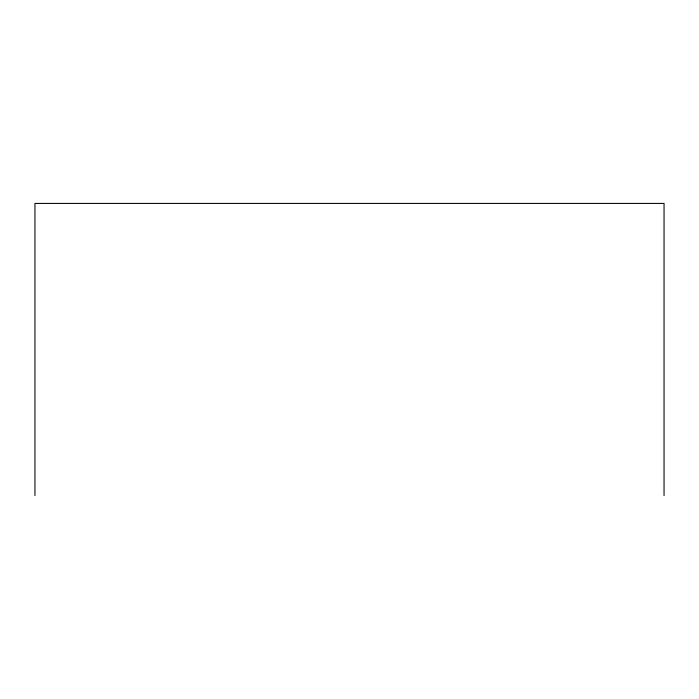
<?xml version="1.0" encoding="UTF-8"?>
<svg xmlns="http://www.w3.org/2000/svg" width="699" height="699" viewBox="0 0 699 699"><rect width="100%" height="100%" fill="white"/><g stroke="black" fill="none" stroke-linecap="round" stroke-linejoin="round"><path stroke-width="1.05" d="M664.05 495.574L664.05 203.426L34.95 203.426L34.95 495.574"/></g></svg>
